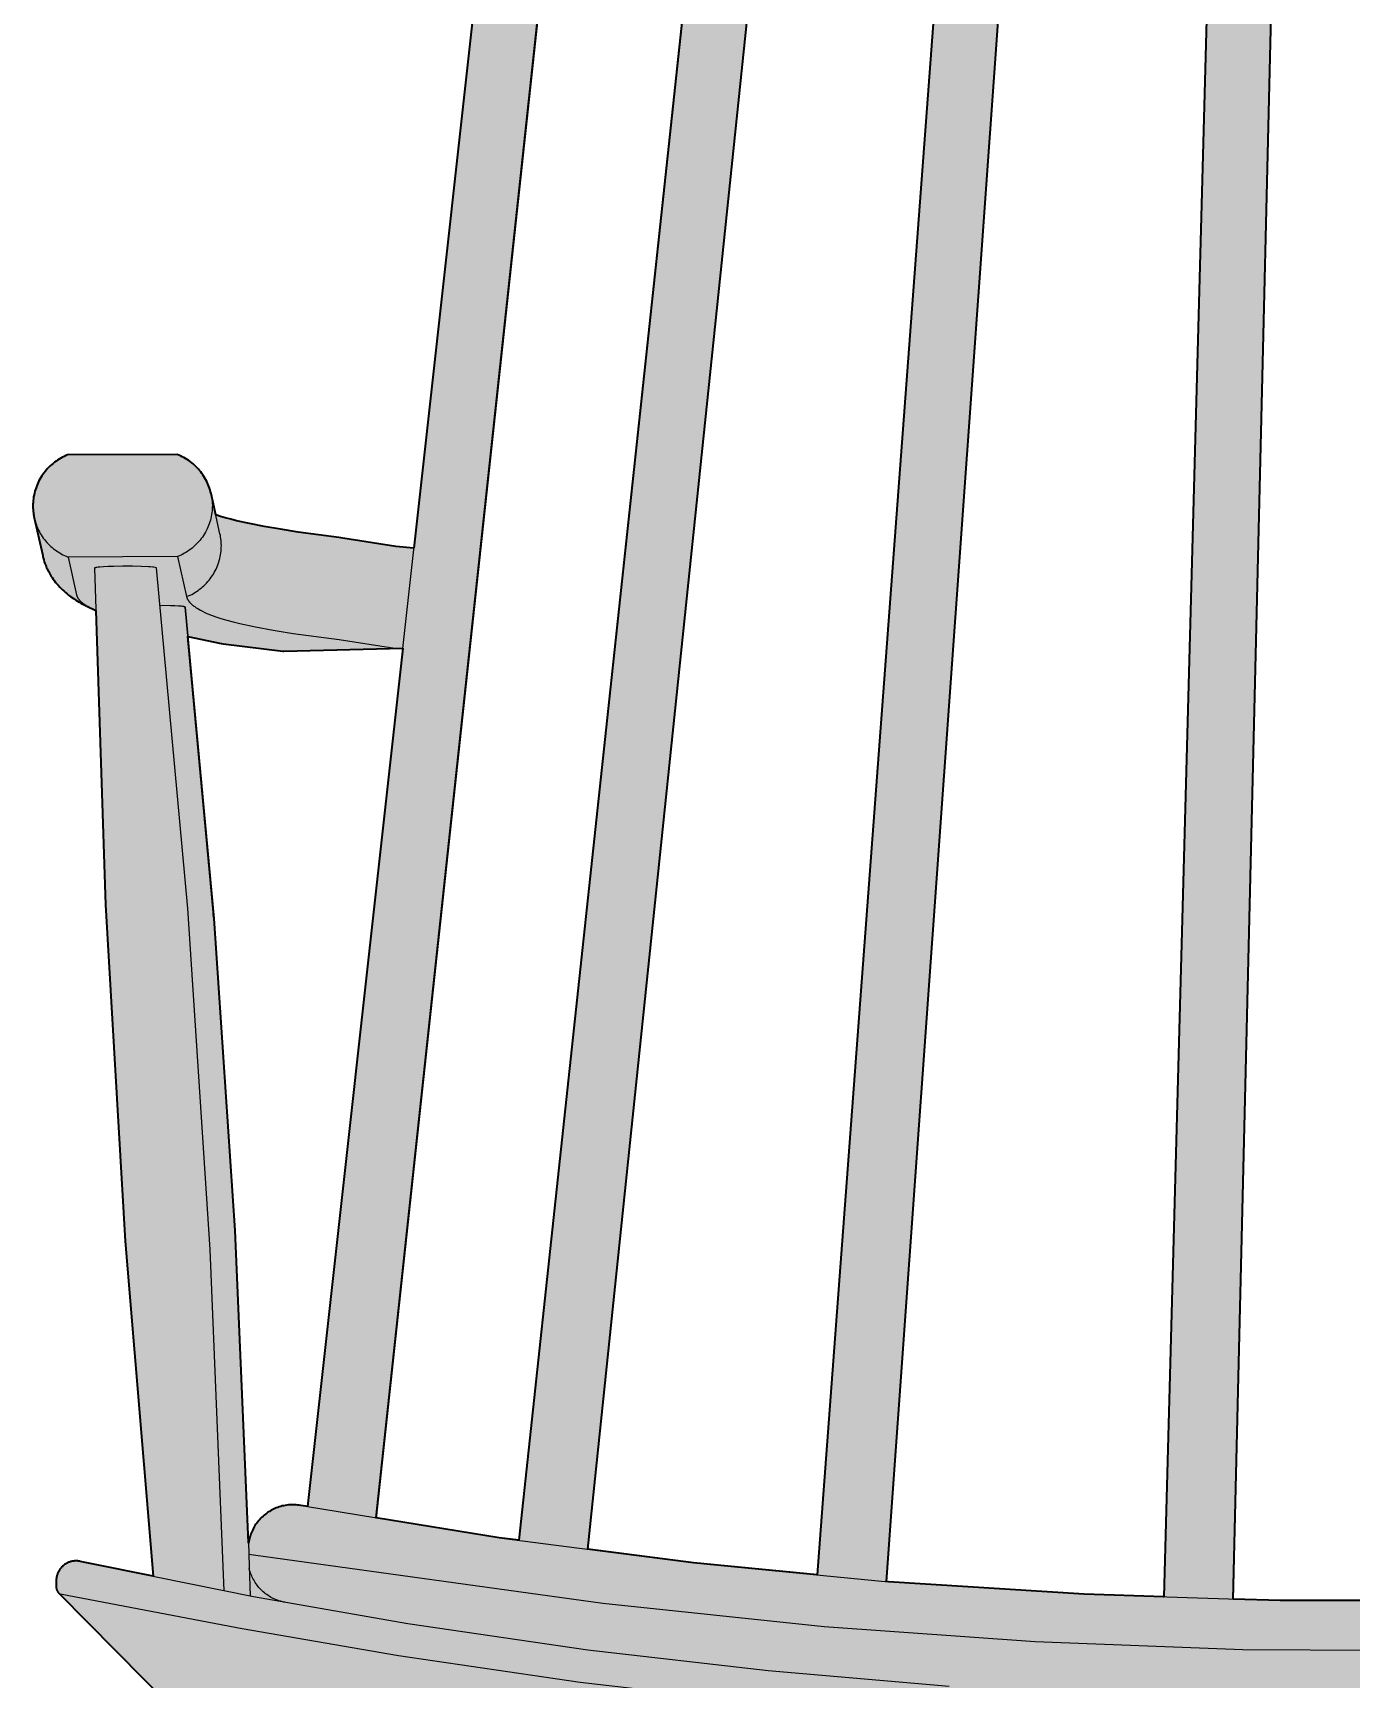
# Model space of a CAD drawing. Header units: millimetres. Extents: x 0 to 1796, y -1004 to 1095.
# Drawn here: x 137.2 to 401.6, y 435.2 to 765.3 of the extents above; entities that cross this region are included whole.
import ezdxf

# ---------------------------------------------------------------- set-up
doc = ezdxf.new("R2010")
doc.units = ezdxf.units.MM
doc.layers.add('Blocks', color=7, linetype='Continuous')
doc.layers.add('Blocks$Fill', color=7, linetype='Continuous', true_color=0xffffff)
doc.layers.add('Blocks$Inner', color=7, linetype='Continuous', lineweight=25, true_color=0x007f00)
doc.layers.add('Blocks$Outline', color=7, linetype='Continuous', lineweight=35, true_color=0xff3f3f)

# ---------------------------------------------------------------- blocks, each defined once
blk = doc.blocks.new('J-Series 110 Dining Chair Front')
at = {"layer": 'Blocks$Fill'}
h = blk.add_hatch(color=256, dxfattribs=at)
h.paths.add_polyline_path([(407.02, 1095.32), (232.73, 1092.5), (232.71, 1092.5), (232.69, 1092.5), (232.67, 1092.5), (232.66, 1092.49), (232.64, 1092.49), (232.62, 1092.48), (232.6, 1092.48), (232.59, 1092.47), (232.57, 1092.47), (232.55, 1092.46), (232.54, 1092.45), (232.52, 1092.44), (232.51, 1092.44), (232.49, 1092.43), (232.47, 1092.42), (232.46, 1092.41), (232.45, 1092.4), (232.43, 1092.39), (232.42, 1092.37), (232.4, 1092.36), (232.39, 1092.35), (232.38, 1092.34), (232.37, 1092.32), (232.36, 1092.31), (232.34, 1092.29), (232.33, 1092.28), (232.32, 1092.26), (232.31, 1092.25), (232.31, 1092.23), (232.3, 1092.22), (232.29, 1092.2), (232.28, 1092.18), (232.27, 1092.17), (232.27, 1092.15), (232.26, 1092.13), (232.26, 1092.12), (232.25, 1092.1), (232.25, 1092.08), (232.25, 1092.06), (232.24, 1092.05), (232.24, 1092.03), (232.24, 1092.01), (232.24, 1091.99), (232.24, 1091.97), (232.18, 1081.24), (232.22, 1070.58), (232.22, 1070.47), (232.22, 1070.44), (232.23, 1070.42), (232.23, 1070.4), (232.23, 1070.39), (232.23, 1070.38), (232.23, 1070.37), (232.24, 1070.36), (232.24, 1070.35), (232.24, 1070.33), (232.25, 1070.32), (232.25, 1070.31), (232.25, 1070.3), (232.26, 1070.29), (232.26, 1070.28), (232.27, 1070.26), (232.28, 1070.25), (232.29, 1070.23), (232.29, 1070.22), (232.3, 1070.2), (232.31, 1070.19), (232.32, 1070.18), (232.33, 1070.17), (232.34, 1070.15), (232.35, 1070.15), (232.35, 1070.14), (232.36, 1070.13), (232.37, 1070.12), (232.38, 1070.11), (232.39, 1070.11), (232.39, 1070.1), (232.4, 1070.09), (232.41, 1070.08), (232.42, 1070.07), (232.43, 1070.07), (232.45, 1070.06), (232.46, 1070.05), (232.47, 1070.05), (232.48, 1070.04), (232.49, 1070.03), (232.5, 1070.03), (232.51, 1070.02), (232.52, 1070.02), (232.53, 1070.01), (232.54, 1070.01), (232.55, 1070), (232.56, 1070), (232.57, 1070), (232.58, 1069.99), (232.6, 1069.99), (232.61, 1069.99), (232.63, 1069.98), (232.64, 1069.98), (232.65, 1069.98), (232.66, 1069.98), (232.67, 1069.98), (232.68, 1069.98), (232.69, 1069.98), (232.7, 1069.97), (232.71, 1069.97), (258.9, 1069.44), (213.63, 661.91), (210.02, 662.31), (199.37, 663.96), (198.54, 664.08), (190.42, 665.16), (186.83, 665.72), (183.57, 666.29), (180.64, 666.86), (178.04, 667.44), (176.87, 667.73), (175.79, 668.03), (174.79, 668.32), (173.88, 668.62), (172.92, 672.88), (172.84, 673.24), (172.74, 673.6), (172.62, 673.96), (172.5, 674.31), (172.36, 674.66), (172.22, 675), (172.06, 675.34), (171.89, 675.67), (171.71, 675.99), (171.51, 676.31), (171.31, 676.62), (171.1, 676.93), (170.87, 677.23), (170.64, 677.52), (170.4, 677.8), (170.14, 678.07), (169.88, 678.34), (169.61, 678.59), (169.33, 678.84), (169.04, 679.08), (168.75, 679.31), (168.44, 679.52), (168.13, 679.73), (167.82, 679.92), (167.49, 680.11), (167.16, 680.28), (166.83, 680.45), (166.49, 680.6), (166.14, 680.74), (144.16, 680.64), (143.81, 680.49), (143.47, 680.34), (143.13, 680.17), (142.8, 679.99), (142.47, 679.8), (142.15, 679.6), (141.84, 679.39), (141.54, 679.17), (141.24, 678.93), (140.96, 678.69), (140.68, 678.44), (140.41, 678.18), (140.14, 677.91), (139.89, 677.63), (139.65, 677.34), (139.42, 677.04), (139.19, 676.74), (138.98, 676.43), (138.78, 676.11), (138.59, 675.78), (138.41, 675.45), (138.25, 675.11), (138.09, 674.77), (137.95, 674.42), (137.82, 674.07), (137.7, 673.71), (137.59, 673.35), (137.5, 672.99), (137.41, 672.62), (137.34, 672.25), (137.29, 671.88), (137.24, 671.5), (137.21, 671.13), (137.2, 670.75), (137.19, 670.37), (137.19, 670.37), (137.2, 670.03), (137.21, 669.7), (137.24, 669.36), (137.28, 669.02), (137.33, 668.69), (137.37, 668.46), (137.38, 668.35), (137.45, 668.02), (139.15, 660.44), (139.2, 660.22), (139.26, 659.99), (139.36, 659.61), (139.48, 659.23), (139.61, 658.86), (139.75, 658.49), (139.85, 658.26), (139.95, 658.02), (140.06, 657.78), (140.18, 657.53), (140.3, 657.3), (140.42, 657.07), (140.57, 656.8), (140.72, 656.54), (140.88, 656.29), (141.04, 656.05), (141.26, 655.72), (141.5, 655.4), (141.75, 655.08), (141.99, 654.79), (142.24, 654.5), (142.56, 654.15), (142.85, 653.85), (143.15, 653.57), (143.44, 653.3), (143.75, 653.03), (144.04, 652.79), (144.33, 652.55), (144.82, 652.19), (145.3, 651.85), (145.77, 651.54), (146.14, 651.31), (146.5, 651.1), (146.9, 650.87), (147.46, 650.57), (148.02, 650.28), (148.66, 649.97), (149.14, 649.76), (149.82, 649.46), (151.78, 590.42), (155.72, 523), (161.34, 455.8), (148.66, 458.36), (147.01, 458.72), (146.7, 458.79), (146.57, 458.81), (146.43, 458.84), (146.3, 458.85), (146.16, 458.87), (146.02, 458.88), (145.89, 458.88), (145.75, 458.88), (145.61, 458.87), (145.47, 458.86), (145.34, 458.85), (145.2, 458.83), (145.07, 458.8), (144.93, 458.77), (144.8, 458.74), (144.67, 458.7), (144.54, 458.66), (144.41, 458.61), (144.28, 458.56), (144.16, 458.5), (144.03, 458.44), (143.91, 458.38), (143.79, 458.31), (143.68, 458.24), (143.56, 458.16), (143.45, 458.08), (143.34, 457.99), (143.24, 457.91), (143.13, 457.81), (143.04, 457.72), (142.94, 457.62), (142.85, 457.52), (142.76, 457.41), (142.67, 457.31), (142.59, 457.2), (142.51, 457.08), (142.44, 456.97), (142.37, 456.85), (142.31, 456.73), (142.24, 456.61), (142.19, 456.48), (142.13, 456.35), (142.09, 456.23), (142.04, 456.1), (142, 455.96), (141.97, 455.83), (141.94, 455.7), (141.91, 455.56), (141.89, 455.43), (141.87, 455.29), (141.86, 455.15), (141.85, 455.02), (141.85, 454.88), (141.85, 453.77), (141.85, 453.71), (141.86, 453.64), (141.86, 453.57), (141.87, 453.5), (141.88, 453.44), (141.89, 453.37), (141.91, 453.3), (141.93, 453.24), (141.94, 453.17), (141.97, 453.11), (141.99, 453.04), (142.02, 452.98), (142.04, 452.92), (142.07, 452.86), (142.11, 452.8), (142.14, 452.74), (142.18, 452.68), (142.21, 452.63), (142.25, 452.57), (142.29, 452.52), (142.34, 452.47), (142.38, 452.42), (142.43, 452.37), (165.12, 429.43), (181.96, 426.39), (152.92, 3.5), (152.92, 3.42), (152.91, 3.34), (152.91, 3.25), (152.91, 3.17), (152.91, 3.09), (152.92, 3), (152.92, 2.92), (152.93, 2.84), (152.94, 2.74), (152.95, 2.65), (152.97, 2.55), (152.99, 2.45), (153.01, 2.36), (153.03, 2.27), (153.05, 2.17), (153.08, 2.08), (153.11, 1.98), (153.14, 1.89), (153.18, 1.79), (153.22, 1.7), (153.26, 1.6), (153.3, 1.51), (153.34, 1.42), (153.39, 1.33), (153.44, 1.24), (153.49, 1.15), (153.55, 1.07), (153.6, 0.98), (153.66, 0.9), (153.72, 0.81), (153.79, 0.73), (153.85, 0.65), (153.94, 0.55), (154.04, 0.45), (154.13, 0.35), (154.24, 0.26), (154.34, 0.17), (154.45, 0.08), (154.55, 0), (154.67, -0.08), (154.78, -0.16), (154.89, -0.23), (155, -0.29), (155.11, -0.35), (155.24, -0.41), (155.37, -0.46), (155.49, -0.51), (155.61, -0.55), (155.73, -0.59), (155.85, -0.63), (155.98, -0.66), (156.1, -0.69), (156.23, -0.71), (156.36, -0.74), (156.56, -0.76), (167.17, -1.7), (169.47, -1.88), (170.28, -1.93), (170.44, -1.94), (170.55, -1.94), (170.63, -1.93), (170.75, -1.93), (170.88, -1.92), (171.01, -1.9), (171.14, -1.88), (171.26, -1.86), (171.39, -1.83), (171.52, -1.8), (171.64, -1.77), (171.77, -1.73), (171.9, -1.68), (172.02, -1.63), (172.15, -1.58), (172.27, -1.52), (172.39, -1.46), (172.51, -1.39), (172.63, -1.32), (172.74, -1.24), (172.86, -1.17), (172.97, -1.08), (173.07, -0.99), (173.15, -0.93), (173.23, -0.86), (173.3, -0.79), (173.37, -0.71), (173.45, -0.64), (173.51, -0.56), (173.58, -0.48), (173.64, -0.4), (173.71, -0.32), (173.77, -0.24), (173.82, -0.16), (173.88, -0.07), (173.93, 0.01), (173.98, 0.1), (174.03, 0.19), (174.08, 0.28), (174.12, 0.37), (174.16, 0.46), (174.2, 0.55), (174.23, 0.64), (174.27, 0.73), (174.3, 0.82), (174.33, 0.91), (174.35, 1), (174.37, 1.08), (174.39, 1.17), (174.41, 1.25), (174.43, 1.33), (174.44, 1.41), (174.45, 1.49), (174.47, 1.57), (174.47, 1.66), (217.45, 420.39), (245.18, 416.3), (248.22, 415.95), (206.02, 6.74), (206.01, 6.66), (206, 6.57), (206, 6.48), (206, 6.39), (206, 6.3), (206, 6.21), (206, 6.12), (206.01, 6.03), (206.01, 5.92), (206.03, 5.82), (206.04, 5.71), (206.05, 5.61), (206.07, 5.52), (206.09, 5.43), (206.12, 5.31), (206.15, 5.19), (206.18, 5.08), (206.21, 4.98), (206.25, 4.87), (206.28, 4.77), (206.33, 4.64), (206.39, 4.52), (206.45, 4.4), (206.51, 4.28), (206.55, 4.19), (206.6, 4.11), (206.66, 4.02), (206.71, 3.94), (206.78, 3.83), (206.85, 3.73), (206.92, 3.63), (207, 3.54), (207.07, 3.45), (207.15, 3.37), (207.22, 3.29), (207.3, 3.21), (207.39, 3.11), (207.49, 3.03), (207.56, 2.96), (207.64, 2.89), (207.71, 2.83), (207.79, 2.77), (207.87, 2.7), (207.96, 2.64), (208.12, 2.52), (208.24, 2.45), (208.34, 2.38), (208.44, 2.32), (208.65, 2.2), (208.87, 2.09), (209.08, 1.98), (209.26, 1.9), (209.44, 1.82), (209.65, 1.73), (209.87, 1.64), (210.22, 1.51), (210.61, 1.38), (210.96, 1.28), (211.31, 1.17), (211.82, 1.04), (212.63, 0.84), (213.27, 0.71), (213.92, 0.58), (214.63, 0.46), (215.36, 0.35), (216.12, 0.25), (216.88, 0.17), (217.65, 0.1), (218.41, 0.04), (219.41, 0), (220.36, -0.01), (220.82, -0.01), (221.26, 0.01), (221.68, 0.03), (222.09, 0.07), (222.49, 0.11), (222.87, 0.16), (223.06, 0.19), (223.25, 0.23), (223.44, 0.27), (223.62, 0.31), (223.82, 0.36), (224.01, 0.41), (224.22, 0.48), (224.43, 0.55), (224.55, 0.59), (224.64, 0.63), (224.74, 0.67), (224.84, 0.72), (224.93, 0.76), (225.01, 0.8), (225.1, 0.85), (225.19, 0.89), (225.31, 0.96), (225.44, 1.04), (225.52, 1.09), (225.61, 1.15), (225.7, 1.21), (225.78, 1.28), (225.91, 1.37), (225.97, 1.43), (226.03, 1.48), (226.1, 1.53), (226.16, 1.59), (226.22, 1.65), (226.27, 1.71), (226.34, 1.77), (226.4, 1.84), (226.46, 1.91), (226.52, 1.98), (226.58, 2.05), (226.64, 2.12), (226.7, 2.2), (226.75, 2.27), (226.8, 2.35), (226.85, 2.42), (226.93, 2.55), (227, 2.68), (227.04, 2.74), (227.07, 2.81), (227.14, 2.94), (227.19, 3.06), (227.23, 3.16), (227.27, 3.25), (227.3, 3.35), (227.34, 3.45), (227.36, 3.54), (227.39, 3.62), (227.41, 3.71), (227.43, 3.8), (227.45, 3.89), (227.47, 3.98), (227.48, 4.07), (227.5, 4.16), (283.76, 411.89), (285.49, 411.69), (325.93, 408.4), (366.45, 406.42), (407.02, 405.76), (447.59, 406.42), (488.11, 408.4), (528.55, 411.69), (530.28, 411.89), (586.55, 4.16), (586.56, 4.07), (586.57, 3.98), (586.59, 3.89), (586.61, 3.8), (586.63, 3.71), (586.65, 3.62), (586.68, 3.54), (586.71, 3.45), (586.74, 3.35), (586.77, 3.25), (586.81, 3.16), (586.85, 3.06), (586.91, 2.94), (586.97, 2.81), (587, 2.74), (587.04, 2.68), (587.11, 2.55), (587.19, 2.42), (587.24, 2.35), (587.29, 2.27), (587.35, 2.2), (587.4, 2.12), (587.46, 2.05), (587.52, 1.98), (587.58, 1.91), (587.64, 1.84), (587.7, 1.77), (587.77, 1.71), (587.83, 1.65), (587.89, 1.59), (587.95, 1.53), (588.01, 1.48), (588.07, 1.43), (588.13, 1.37), (588.26, 1.28), (588.35, 1.21), (588.43, 1.15), (588.52, 1.09), (588.6, 1.04), (588.73, 0.96), (588.85, 0.89), (588.94, 0.85), (589.03, 0.8), (589.11, 0.76), (589.2, 0.72), (589.3, 0.67), (589.4, 0.63), (589.5, 0.59), (589.61, 0.55), (589.82, 0.48), (590.03, 0.41), (590.23, 0.36), (590.42, 0.31), (590.61, 0.27), (590.79, 0.23), (590.98, 0.19), (591.17, 0.16), (591.55, 0.11), (591.95, 0.07), (592.36, 0.03), (592.78, 0.01), (593.22, -0.01), (593.68, -0.01), (594.63, 0), (595.63, 0.04), (596.39, 0.1), (597.17, 0.17), (597.93, 0.25), (598.69, 0.35), (599.41, 0.46), (600.12, 0.58), (600.77, 0.71), (601.41, 0.84), (602.22, 1.04), (602.73, 1.17), (603.08, 1.28), (603.43, 1.38), (603.82, 1.51), (604.17, 1.64), (604.39, 1.73), (604.6, 1.82), (604.78, 1.9), (604.96, 1.98), (605.18, 2.09), (605.39, 2.2), (605.6, 2.32), (605.7, 2.38), (605.81, 2.45), (605.92, 2.52), (606.09, 2.64), (606.17, 2.7), (606.25, 2.77), (606.33, 2.83), (606.41, 2.89), (606.48, 2.96), (606.56, 3.03), (606.65, 3.11), (606.74, 3.21), (606.82, 3.29), (606.9, 3.37), (606.97, 3.45), (607.04, 3.54), (607.12, 3.63), (607.19, 3.73), (607.26, 3.83), (607.33, 3.94), (607.39, 4.02), (607.44, 4.11), (607.49, 4.19), (607.54, 4.28), (607.6, 4.4), (607.65, 4.52), (607.71, 4.64), (607.76, 4.77), (607.8, 4.87), (607.83, 4.98), (607.87, 5.08), (607.9, 5.19), (607.93, 5.31), (607.96, 5.43), (607.97, 5.52), (607.99, 5.61), (608, 5.71), (608.02, 5.82), (608.03, 5.92), (608.04, 6.03), (608.04, 6.12), (608.04, 6.21), (608.05, 6.3), (608.05, 6.39), (608.04, 6.48), (608.04, 6.57), (608.03, 6.66), (608.02, 6.74), (565.82, 415.95), (568.86, 416.3), (596.59, 420.39), (639.57, 1.66), (639.58, 1.57), (639.59, 1.49), (639.6, 1.41), (639.62, 1.33), (639.63, 1.25), (639.65, 1.17), (639.67, 1.08), (639.69, 1), (639.72, 0.91), (639.75, 0.82), (639.78, 0.73), (639.81, 0.64), (639.85, 0.55), (639.88, 0.46), (639.92, 0.37), (639.97, 0.28), (640.01, 0.19), (640.06, 0.1), (640.11, 0.01), (640.17, -0.07), (640.22, -0.16), (640.28, -0.24), (640.34, -0.32), (640.4, -0.4), (640.46, -0.48), (640.53, -0.56), (640.6, -0.64), (640.67, -0.71), (640.74, -0.79), (640.82, -0.86), (640.89, -0.93), (640.97, -0.99), (641.08, -1.08), (641.19, -1.17), (641.3, -1.24), (641.41, -1.32), (641.53, -1.39), (641.65, -1.46), (641.77, -1.52), (641.9, -1.58), (642.02, -1.63), (642.15, -1.68), (642.27, -1.73), (642.4, -1.77), (642.52, -1.8), (642.65, -1.83), (642.78, -1.86), (642.91, -1.88), (643.03, -1.9), (643.16, -1.92), (643.29, -1.93), (643.41, -1.93), (643.49, -1.94), (643.6, -1.94), (643.76, -1.93), (644.57, -1.88), (646.87, -1.7), (657.48, -0.76), (657.68, -0.74), (657.81, -0.71), (657.94, -0.69), (658.06, -0.66), (658.19, -0.63), (658.31, -0.59), (658.43, -0.55), (658.55, -0.51), (658.68, -0.46), (658.8, -0.41), (658.93, -0.35), (659.04, -0.29), (659.15, -0.23), (659.26, -0.16), (659.38, -0.08), (659.49, 0), (659.6, 0.08), (659.7, 0.17), (659.81, 0.26), (659.91, 0.35), (660.01, 0.45), (660.1, 0.55), (660.19, 0.65), (660.26, 0.73), (660.32, 0.81), (660.38, 0.9), (660.44, 0.98), (660.5, 1.07), (660.55, 1.15), (660.6, 1.24), (660.65, 1.33), (660.7, 1.42), (660.74, 1.51), (660.79, 1.6), (660.83, 1.7), (660.86, 1.79), (660.9, 1.89), (660.93, 1.98), (660.96, 2.08), (660.99, 2.17), (661.01, 2.27), (661.04, 2.36), (661.06, 2.45), (661.07, 2.55), (661.09, 2.65), (661.1, 2.74), (661.11, 2.84), (661.12, 2.92), (661.12, 3), (661.13, 3.09), (661.13, 3.17), (661.13, 3.25), (661.13, 3.34), (661.13, 3.42), (661.12, 3.5), (632.08, 426.39), (648.93, 429.43), (671.61, 452.37), (671.66, 452.42), (671.7, 452.47), (671.75, 452.52), (671.79, 452.57), (671.83, 452.63), (671.87, 452.68), (671.9, 452.74), (671.94, 452.8), (671.97, 452.86), (672, 452.92), (672.03, 452.98), (672.05, 453.04), (672.08, 453.11), (672.1, 453.17), (672.12, 453.24), (672.13, 453.3), (672.15, 453.37), (672.16, 453.44), (672.17, 453.5), (672.18, 453.57), (672.19, 453.64), (672.19, 453.71), (672.19, 453.77), (672.19, 454.88), (672.19, 455.02), (672.18, 455.15), (672.17, 455.29), (672.15, 455.43), (672.13, 455.56), (672.11, 455.7), (672.08, 455.83), (672.04, 455.96), (672, 456.1), (671.96, 456.23), (671.91, 456.35), (671.86, 456.48), (671.8, 456.61), (671.74, 456.73), (671.67, 456.85), (671.6, 456.97), (671.53, 457.08), (671.45, 457.2), (671.37, 457.31), (671.28, 457.41), (671.2, 457.52), (671.1, 457.62), (671.01, 457.72), (670.91, 457.81), (670.81, 457.91), (670.7, 457.99), (670.59, 458.08), (670.48, 458.16), (670.37, 458.24), (670.25, 458.31), (670.13, 458.38), (670.01, 458.44), (669.89, 458.5), (669.76, 458.56), (669.63, 458.61), (669.5, 458.66), (669.37, 458.7), (669.24, 458.74), (669.11, 458.77), (668.98, 458.8), (668.84, 458.83), (668.7, 458.85), (668.57, 458.86), (668.43, 458.87), (668.29, 458.88), (668.16, 458.88), (668.02, 458.88), (667.88, 458.87), (667.75, 458.85), (667.61, 458.84), (667.47, 458.81), (667.34, 458.79), (667.03, 458.72), (665.38, 458.36), (652.7, 455.8), (658.33, 523), (662.27, 590.42), (664.22, 649.46), (664.9, 649.76), (665.38, 649.97), (666.02, 650.28), (666.58, 650.57), (667.14, 650.87), (667.55, 651.1), (667.91, 651.31), (668.27, 651.54), (668.74, 651.85), (669.22, 652.19), (669.71, 652.55), (670, 652.79), (670.3, 653.03), (670.6, 653.3), (670.89, 653.57), (671.19, 653.85), (671.48, 654.15), (671.8, 654.5), (672.05, 654.79), (672.3, 655.08), (672.54, 655.4), (672.78, 655.72), (673, 656.05), (673.16, 656.29), (673.32, 656.54), (673.47, 656.8), (673.62, 657.07), (673.74, 657.3), (673.86, 657.53), (673.98, 657.78), (674.09, 658.02), (674.2, 658.26), (674.29, 658.49), (674.43, 658.86), (674.56, 659.23), (674.68, 659.61), (674.79, 659.99), (674.84, 660.22), (674.9, 660.44), (676.59, 668.02), (676.66, 668.35), (676.68, 668.46), (676.72, 668.69), (676.76, 669.02), (676.8, 669.36), (676.83, 669.7), (676.85, 670.03), (676.85, 670.37), (676.85, 670.37), (676.85, 670.75), (676.83, 671.13), (676.8, 671.5), (676.75, 671.88), (676.7, 672.25), (676.63, 672.62), (676.55, 672.99), (676.45, 673.35), (676.34, 673.71), (676.23, 674.07), (676.09, 674.42), (675.95, 674.77), (675.8, 675.11), (675.63, 675.45), (675.45, 675.78), (675.26, 676.11), (675.06, 676.43), (674.85, 676.74), (674.63, 677.04), (674.39, 677.34), (674.15, 677.63), (673.9, 677.91), (673.64, 678.18), (673.37, 678.44), (673.09, 678.69), (672.8, 678.93), (672.5, 679.17), (672.2, 679.39), (671.89, 679.6), (671.57, 679.8), (671.24, 679.99), (670.91, 680.17), (670.58, 680.34), (670.23, 680.49), (669.88, 680.64), (647.9, 680.74), (647.56, 680.6), (647.22, 680.45), (646.88, 680.28), (646.55, 680.11), (646.23, 679.92), (645.91, 679.73), (645.6, 679.52), (645.3, 679.31), (645, 679.08), (644.71, 678.84), (644.43, 678.59), (644.16, 678.34), (643.9, 678.07), (643.65, 677.8), (643.4, 677.52), (643.17, 677.23), (642.95, 676.93), (642.73, 676.62), (642.53, 676.31), (642.34, 675.99), (642.16, 675.67), (641.98, 675.34), (641.83, 675), (641.68, 674.66), (641.54, 674.31), (641.42, 673.96), (641.31, 673.6), (641.21, 673.24), (641.12, 672.88), (640.17, 668.62), (639.25, 668.32), (638.25, 668.03), (637.17, 667.73), (636, 667.44), (633.4, 666.86), (630.47, 666.29), (627.21, 665.72), (623.62, 665.16), (615.5, 664.08), (614.68, 663.96), (604.02, 662.31), (600.42, 661.91), (555.15, 1069.44), (581.33, 1069.97), (581.34, 1069.97), (581.35, 1069.98), (581.36, 1069.98), (581.37, 1069.98), (581.38, 1069.98), (581.4, 1069.98), (581.41, 1069.98), (581.42, 1069.98), (581.43, 1069.99), (581.45, 1069.99), (581.46, 1069.99), (581.47, 1070), (581.48, 1070), (581.49, 1070), (581.5, 1070.01), (581.51, 1070.01), (581.52, 1070.02), (581.53, 1070.02), (581.54, 1070.03), (581.55, 1070.03), (581.57, 1070.04), (581.58, 1070.05), (581.59, 1070.05), (581.6, 1070.06), (581.61, 1070.07), (581.62, 1070.07), (581.63, 1070.08), (581.64, 1070.09), (581.65, 1070.1), (581.66, 1070.11), (581.67, 1070.11), (581.68, 1070.12), (581.68, 1070.13), (581.69, 1070.14), (581.7, 1070.15), (581.7, 1070.15), (581.71, 1070.17), (581.72, 1070.18), (581.73, 1070.19), (581.74, 1070.2), (581.75, 1070.22), (581.76, 1070.23), (581.76, 1070.25), (581.77, 1070.26), (581.78, 1070.28), (581.79, 1070.29), (581.79, 1070.3), (581.79, 1070.31), (581.8, 1070.32), (581.8, 1070.33), (581.8, 1070.35), (581.81, 1070.36), (581.81, 1070.37), (581.81, 1070.38), (581.81, 1070.39), (581.81, 1070.4), (581.82, 1070.42), (581.82, 1070.44), (581.82, 1070.47), (581.83, 1070.58), (581.86, 1081.24), (581.8, 1091.97), (581.8, 1091.99), (581.8, 1092.01), (581.8, 1092.03), (581.8, 1092.05), (581.8, 1092.06), (581.79, 1092.08), (581.79, 1092.1), (581.78, 1092.12), (581.78, 1092.13), (581.77, 1092.15), (581.77, 1092.17), (581.76, 1092.18), (581.75, 1092.2), (581.75, 1092.22), (581.74, 1092.23), (581.73, 1092.25), (581.72, 1092.26), (581.71, 1092.28), (581.7, 1092.29), (581.69, 1092.31), (581.68, 1092.32), (581.66, 1092.34), (581.65, 1092.35), (581.64, 1092.36), (581.63, 1092.37), (581.61, 1092.39), (581.6, 1092.4), (581.58, 1092.41), (581.57, 1092.42), (581.55, 1092.43), (581.54, 1092.44), (581.52, 1092.44), (581.5, 1092.45), (581.49, 1092.46), (581.47, 1092.47), (581.45, 1092.47), (581.44, 1092.48), (581.42, 1092.48), (581.4, 1092.49), (581.39, 1092.49), (581.37, 1092.5), (581.35, 1092.5), (581.33, 1092.5), (581.31, 1092.5)], flags=0)
h.paths.add_polyline_path([(187.53, 641.26), (211.4, 641.9), (192.28, 469.77), (191.88, 469.83), (190.94, 470), (190.63, 470.05), (190.32, 470.09), (190.01, 470.12), (189.69, 470.14), (189.38, 470.14), (189.07, 470.14), (188.75, 470.12), (188.44, 470.1), (188.13, 470.06), (187.82, 470.01), (187.51, 469.95), (187.21, 469.89), (186.9, 469.81), (186.6, 469.71), (186.31, 469.61), (186.01, 469.5), (185.73, 469.38), (185.44, 469.25), (185.16, 469.11), (184.89, 468.96), (184.62, 468.8), (184.35, 468.63), (184.1, 468.45), (183.84, 468.26), (183.6, 468.07), (183.36, 467.86), (183.13, 467.65), (182.91, 467.43), (182.69, 467.2), (182.49, 466.97), (182.29, 466.72), (182.1, 466.48), (181.92, 466.22), (181.74, 465.96), (181.58, 465.69), (181.43, 465.42), (181.28, 465.14), (181.15, 464.86), (181.03, 464.57), (180.91, 464.28), (180.81, 463.98), (180.71, 463.68), (180.63, 463.38), (180.56, 463.07), (180.5, 462.77), (180.45, 462.46), (180.44, 462.54), (177.75, 525.16), (173.52, 587.7), (173.45, 588.41), (173.41, 588.99), (168.3, 644.23), (174.94, 642.85), (175.36, 642.77), (187.35, 641.27), (187.48, 641.26)], flags=0)
h.paths.add_polyline_path([(270.93, 1069.17), (299.7, 1068.49), (234.7, 463.02), (230.7, 463.54), (206.06, 467.53)], flags=0)
h.paths.add_polyline_path([(311.74, 1068.21), (340.27, 1067.59), (294.54, 456.09), (269.69, 458.5), (248.53, 461.23)], flags=0)
h.paths.add_polyline_path([(352.3, 1067.37), (380.7, 1066.97), (364.07, 451.67), (348.07, 452.18), (308.83, 454.71), (308.42, 454.75)], flags=0)
h.paths.add_polyline_path([(407.02, 450.92), (387.37, 450.92), (378, 451.22), (392.73, 1066.87), (407.02, 1066.86), (421.31, 1066.87), (436.04, 451.22), (426.67, 450.92)], flags=0)
h.paths.add_polyline_path([(465.97, 452.18), (449.98, 451.67), (433.34, 1066.97), (461.74, 1067.37), (505.62, 454.75), (505.21, 454.71)], flags=0)
h.paths.add_polyline_path([(565.52, 461.23), (544.35, 458.5), (519.5, 456.09), (473.77, 1067.59), (502.3, 1068.21)], flags=0)
h.paths.add_polyline_path([(607.98, 467.53), (583.35, 463.54), (579.34, 463.02), (514.34, 1068.49), (543.11, 1069.17)], flags=0)
h.paths.add_polyline_path([(626.52, 641.26), (626.56, 641.26), (626.69, 641.27), (638.68, 642.77), (639.11, 642.85), (645.74, 644.23), (640.63, 588.99), (640.59, 588.41), (640.53, 587.7), (636.3, 525.16), (633.6, 462.54), (633.6, 462.46), (633.55, 462.77), (633.48, 463.07), (633.41, 463.38), (633.33, 463.68), (633.24, 463.98), (633.13, 464.28), (633.02, 464.57), (632.89, 464.86), (632.76, 465.14), (632.61, 465.42), (632.46, 465.69), (632.3, 465.96), (632.13, 466.22), (631.94, 466.48), (631.75, 466.72), (631.56, 466.97), (631.35, 467.2), (631.13, 467.43), (630.91, 467.65), (630.68, 467.86), (630.44, 468.07), (630.2, 468.26), (629.95, 468.45), (629.69, 468.63), (629.43, 468.8), (629.16, 468.96), (628.88, 469.11), (628.6, 469.25), (628.32, 469.38), (628.03, 469.5), (627.74, 469.61), (627.44, 469.71), (627.14, 469.81), (626.84, 469.89), (626.53, 469.95), (626.22, 470.01), (625.91, 470.06), (625.6, 470.1), (625.29, 470.12), (624.98, 470.14), (624.66, 470.14), (624.35, 470.14), (624.04, 470.12), (623.72, 470.09), (623.41, 470.05), (623.1, 470), (622.16, 469.83), (621.76, 469.77), (602.64, 641.9)], flags=0)
at = {"layer": 'Blocks$Inner'}
for p, q in [((192.28, 469.76), (259.02, 1070.59)), ((271.02, 1069.99), (206.04, 467.39)), ((234.7, 462.96), (299.76, 1069.04)), ((248.51, 461.08), (311.77, 1068.48)), ((352.32, 1067.66), (308.42, 454.74)), ((364.06, 451.52), (380.71, 1067.27)), ((392.74, 1067.17), (378, 451.11)), ((166.22, 660.27), (144.24, 660.17))]:
    blk.add_line(p, q, dxfattribs=at)
for points in [[(340.27, 1067.67), (340.2, 1067.8), (340.22, 1067.88), (340.23, 1067.89), (340.23, 1067.9), (340.23, 1067.91), (340.24, 1067.91), (340.24, 1067.92), (340.25, 1067.93), (340.26, 1067.94), (340.27, 1067.96), (340.28, 1067.97), (340.29, 1067.99), (340.3, 1068.01), (294.53, 455.95)], [(137.24, 669.36), (137.21, 669.7), (137.2, 670.03), (137.19, 670.37), (137.2, 670.75), (137.21, 671.13), (137.24, 671.5), (137.29, 671.87), (137.35, 672.25), (137.41, 672.62), (137.5, 672.98), (137.59, 673.35), (137.7, 673.71), (137.82, 674.07), (137.95, 674.42), (138.09, 674.77), (138.25, 675.11), (138.41, 675.45), (138.59, 675.78), (138.78, 676.11), (138.98, 676.43), (139.19, 676.74), (139.42, 677.04), (139.65, 677.34), (139.89, 677.63), (140.14, 677.91), (140.41, 678.18), (140.68, 678.44), (140.96, 678.69), (141.24, 678.93), (141.54, 679.17), (141.84, 679.39), (142.15, 679.6), (142.47, 679.8), (142.8, 679.99), (143.13, 680.17), (143.47, 680.34), (143.81, 680.49), (144.16, 680.64), (144.16, 680.64), (143.81, 680.49), (143.47, 680.34), (143.13, 680.17), (142.8, 679.99), (142.47, 679.8), (142.16, 679.6), (141.84, 679.39), (141.54, 679.17), (141.24, 678.93), (140.96, 678.69), (140.68, 678.44), (140.41, 678.18), (140.14, 677.9), (139.89, 677.63), (139.65, 677.34), (139.42, 677.04), (139.2, 676.74), (138.98, 676.42), (138.78, 676.11), (138.59, 675.78), (138.41, 675.45), (138.25, 675.11), (138.09, 674.77), (137.95, 674.42), (137.82, 674.07), (137.7, 673.71), (137.59, 673.35), (137.5, 672.99), (137.41, 672.62), (137.34, 672.25), (137.29, 671.88), (137.24, 671.5), (137.21, 671.13), (137.2, 670.75), (137.19, 670.37), (137.2, 670.03), (137.21, 669.7), (137.24, 669.36), (137.28, 669.02), (137.33, 668.69), (137.37, 668.46), (137.38, 668.35), (137.45, 668.02)], [(172.92, 672.88), (172.84, 673.24), (172.74, 673.6), (172.62, 673.96), (172.5, 674.31), (172.36, 674.66), (172.22, 675), (172.06, 675.34), (171.89, 675.67), (171.71, 675.99), (171.51, 676.31), (171.31, 676.62), (171.1, 676.93), (170.87, 677.23), (170.64, 677.52), (170.4, 677.8), (170.14, 678.07), (169.88, 678.34), (169.61, 678.59), (169.33, 678.84), (169.04, 679.08), (168.75, 679.31), (168.44, 679.52), (168.13, 679.73), (167.82, 679.92), (167.49, 680.11), (167.16, 680.28), (166.83, 680.45), (166.49, 680.6), (166.14, 680.74), (144.16, 680.64)], [(168.02, 652.22), (168.36, 652.36), (168.71, 652.52), (169.04, 652.68), (169.38, 652.86), (169.7, 653.05), (170.02, 653.25), (170.33, 653.46), (170.63, 653.69), (170.93, 653.92), (171.22, 654.16), (171.5, 654.41), (171.77, 654.68), (172.03, 654.95), (172.28, 655.23), (172.53, 655.52), (172.76, 655.81), (172.98, 656.12), (173.19, 656.43), (173.39, 656.75), (173.58, 657.07), (173.76, 657.4), (173.93, 657.74), (174.08, 658.08), (174.23, 658.43), (174.36, 658.79), (174.48, 659.14), (174.58, 659.5), (174.68, 659.87), (174.76, 660.24), (174.83, 660.61), (174.89, 660.98), (174.93, 661.35), (174.96, 661.73), (174.98, 662.1), (174.99, 662.48), (174.98, 662.82), (174.96, 663.16), (174.93, 663.49), (174.9, 663.83), (174.85, 664.16), (174.79, 664.5), (174.72, 664.83), (172.92, 672.88), (172.99, 672.55), (173.05, 672.22), (173.1, 671.88), (173.14, 671.55), (173.16, 671.21), (173.18, 670.87), (173.19, 670.53), (173.18, 670.16), (173.16, 669.78), (173.13, 669.4), (173.09, 669.03), (173.03, 668.66), (172.96, 668.29), (172.88, 667.92), (172.79, 667.55), (172.68, 667.19), (172.56, 666.84), (172.43, 666.48), (172.28, 666.14), (172.13, 665.79), (171.96, 665.45), (171.78, 665.12), (171.59, 664.8), (171.39, 664.48), (171.18, 664.17), (170.96, 663.86), (170.73, 663.57), (170.48, 663.28), (170.23, 663), (169.97, 662.73), (169.7, 662.47), (169.42, 662.21), (169.13, 661.97), (168.84, 661.74), (168.53, 661.52), (168.22, 661.3), (167.9, 661.1), (167.58, 660.91), (167.25, 660.73), (166.91, 660.57), (166.57, 660.41), (166.22, 660.27), (168.02, 652.22), (168.03, 652.16), (168.04, 652.11), (168.06, 652.06), (168.08, 652.01), (168.1, 651.95), (168.12, 651.9), (168.14, 651.85), (168.16, 651.79), (168.19, 651.74), (168.22, 651.69), (168.24, 651.64), (168.27, 651.58), (168.31, 651.53), (168.34, 651.48), (168.38, 651.43), (168.41, 651.37), (168.45, 651.32), (168.49, 651.27), (168.53, 651.22), (168.58, 651.16), (168.62, 651.11), (168.67, 651.06), (168.77, 650.95), (168.87, 650.85), (168.99, 650.74), (169.1, 650.64), (169.23, 650.53), (169.36, 650.43), (169.5, 650.32), (169.64, 650.22), (169.79, 650.11), (169.95, 650.01), (170.11, 649.9), (170.46, 649.7), (170.83, 649.49), (171.23, 649.28), (171.66, 649.07), (172.11, 648.86), (172.5, 648.69), (172.93, 648.52), (173.38, 648.35), (173.86, 648.18), (174.91, 647.84), (176.07, 647.5), (177.35, 647.17), (178.73, 646.83), (181.85, 646.17), (185.4, 645.51), (189.39, 644.86), (198.62, 643.61), (209.8, 641.86)], [(149.82, 649.46), (149.14, 649.76), (148.66, 649.97), (148.02, 650.28), (147.46, 650.57), (146.9, 650.87), (146.5, 651.1), (146.14, 651.31), (145.77, 651.54), (145.3, 651.85), (144.82, 652.19), (144.33, 652.55), (144.04, 652.79), (143.75, 653.03), (143.44, 653.3), (143.15, 653.57), (142.85, 653.85), (142.56, 654.15), (142.24, 654.5), (141.99, 654.79), (141.75, 655.08), (141.5, 655.4), (141.26, 655.72), (141.04, 656.05), (140.88, 656.29), (140.72, 656.54), (140.57, 656.8), (140.42, 657.07), (140.3, 657.3), (140.18, 657.53), (140.06, 657.78), (139.95, 658.02), (139.85, 658.26), (139.75, 658.49), (139.61, 658.86), (139.48, 659.23), (139.36, 659.61), (139.26, 659.99), (139.2, 660.22), (139.15, 660.44), (137.45, 668.02), (137.39, 668.35), (137.33, 668.69), (137.38, 668.35), (137.45, 668.02), (137.54, 667.66), (137.64, 667.3), (137.75, 666.95), (137.88, 666.59), (138.01, 666.25), (138.16, 665.91), (138.32, 665.57), (138.49, 665.24), (138.67, 664.91), (138.86, 664.59), (139.07, 664.28), (139.28, 663.97), (139.5, 663.68), (139.74, 663.39), (139.98, 663.1), (140.23, 662.83), (140.5, 662.57), (140.77, 662.31), (141.05, 662.06), (141.33, 661.83), (141.63, 661.6), (141.93, 661.38), (142.24, 661.18), (142.56, 660.98), (142.88, 660.8), (143.21, 660.62), (143.55, 660.46), (143.89, 660.31), (144.24, 660.17), (145.93, 652.59), (145.94, 652.54), (145.95, 652.49), (145.97, 652.44), (145.98, 652.4), (146, 652.35), (146.02, 652.3), (146.04, 652.25), (146.06, 652.2), (146.09, 652.15), (146.11, 652.11), (146.14, 652.06), (146.17, 652.01), (146.2, 651.96), (146.23, 651.91), (146.26, 651.87), (146.29, 651.82), (146.33, 651.77), (146.37, 651.72), (146.41, 651.67), (146.45, 651.62), (146.49, 651.58), (146.53, 651.53), (146.62, 651.43), (146.72, 651.34), (146.82, 651.24), (146.93, 651.14), (147.05, 651.05), (147.17, 650.95), (147.3, 650.86), (147.43, 650.76), (147.57, 650.66), (147.72, 650.57), (147.87, 650.47), (148.19, 650.28), (148.54, 650.09), (148.91, 649.9), (149.3, 649.71), (149.72, 649.52)], [(213.63, 661.91), (210.02, 662.31), (199.37, 663.96), (198.54, 664.08), (190.42, 665.16), (186.83, 665.72), (183.57, 666.29), (180.64, 666.86), (178.04, 667.44), (176.87, 667.73), (175.79, 668.03), (174.79, 668.32), (173.88, 668.62)], [(175.56, 452.86), (172.78, 521.34), (168.25, 589.72), (161.97, 657.97), (161.46, 658.11), (161.24, 658.14), (160.7, 658.18), (160.39, 658.21), (158.94, 658.27), (157.18, 658.31), (155.25, 658.32), (153.37, 658.28), (152.29, 658.25), (151.35, 658.2), (150.59, 658.14), (150.28, 658.11), (150.02, 658.08), (149.86, 658.05), (149.79, 658.04), (149.73, 658.02), (149.7, 658.02), (149.67, 658.01), (149.65, 658), (149.63, 658), (149.61, 657.99), (149.6, 657.99), (149.59, 657.98), (149.58, 657.98), (149.58, 657.98), (149.57, 657.97), (149.57, 657.97), (149.56, 657.97), (149.56, 657.97), (149.55, 657.96), (149.55, 657.96), (149.55, 657.96), (149.55, 657.96), (149.55, 657.96), (149.55, 657.96), (149.54, 657.96), (149.54, 657.95), (149.54, 657.95), (151.78, 590.42), (155.72, 523), (161.35, 455.69)], [(167.75, 650.12), (167.75, 650.12), (167.75, 650.12), (167.75, 650.12), (167.75, 650.12), (167.74, 650.14), (167.73, 650.14), (167.73, 650.15), (167.73, 650.15), (167.73, 650.15), (167.72, 650.15), (167.72, 650.15), (167.72, 650.16), (167.71, 650.16), (167.7, 650.16), (167.69, 650.17), (167.69, 650.17), (167.68, 650.17), (167.66, 650.18), (167.64, 650.18), (167.61, 650.19), (167.59, 650.2), (167.55, 650.2), (167.48, 650.22), (167.4, 650.23), (167.21, 650.26), (166.97, 650.29), (166.39, 650.33), (165.66, 650.37), (164.82, 650.41), (162.75, 650.45)], [(167.76, 650.12), (173.52, 587.7), (177.75, 525.16), (180.44, 462.54), (180.58, 457.81), (180.75, 451.88)], [(177.6, 527.75), (173.41, 588.99), (167.76, 650.12)], [(168.3, 644.23), (174.94, 642.85), (175.36, 642.77), (187.35, 641.27), (187.48, 641.26), (187.53, 641.26), (211.4, 641.9)], [(180.45, 462.46), (180.5, 462.77), (180.56, 463.07), (180.63, 463.38), (180.71, 463.68), (180.81, 463.98), (180.91, 464.28), (181.03, 464.57), (181.15, 464.86), (181.28, 465.14), (181.43, 465.42), (181.58, 465.69), (181.74, 465.96), (181.92, 466.22), (182.1, 466.48), (182.29, 466.72), (182.49, 466.97), (182.69, 467.2), (182.91, 467.43), (183.13, 467.65), (183.36, 467.86), (183.6, 468.07), (183.84, 468.26), (184.1, 468.45), (184.35, 468.63), (184.62, 468.8), (184.89, 468.96), (185.16, 469.11), (185.44, 469.25), (185.73, 469.38), (186.01, 469.5), (186.31, 469.61), (186.6, 469.71), (186.9, 469.81), (187.21, 469.89), (187.51, 469.95), (187.82, 470.01), (188.13, 470.06), (188.44, 470.1), (188.75, 470.12), (189.07, 470.14), (189.38, 470.14), (189.69, 470.14), (190.01, 470.12), (190.32, 470.09), (190.63, 470.05), (190.94, 470), (191.88, 469.83), (230.7, 463.54), (269.69, 458.5), (308.83, 454.71), (348.07, 452.18), (387.37, 450.92), (407.02, 450.92)], [(165.12, 429.43), (142.43, 452.37), (142.38, 452.42), (142.34, 452.47), (142.29, 452.52), (142.25, 452.57), (142.21, 452.63), (142.18, 452.68), (142.14, 452.74), (142.11, 452.8), (142.07, 452.86), (142.04, 452.92), (142.02, 452.98), (141.99, 453.04), (141.97, 453.11), (141.94, 453.17), (141.93, 453.24), (141.91, 453.3), (141.89, 453.37), (141.88, 453.44), (141.87, 453.5), (141.86, 453.57), (141.86, 453.64), (141.85, 453.71), (141.85, 453.77), (141.85, 454.88), (141.85, 455.02), (141.86, 455.15), (141.87, 455.29), (141.89, 455.43), (141.91, 455.56), (141.94, 455.7), (141.97, 455.83), (142, 455.96), (142.04, 456.1), (142.09, 456.23), (142.13, 456.35), (142.19, 456.48), (142.24, 456.61), (142.31, 456.73), (142.37, 456.85), (142.44, 456.97), (142.51, 457.08), (142.59, 457.2), (142.67, 457.31), (142.76, 457.41), (142.85, 457.52), (142.94, 457.62), (143.04, 457.72), (143.13, 457.81), (143.24, 457.91), (143.34, 457.99), (143.45, 458.08), (143.56, 458.16), (143.68, 458.24), (143.79, 458.31), (143.91, 458.38), (144.03, 458.44), (144.16, 458.5), (144.28, 458.56), (144.41, 458.61), (144.54, 458.66), (144.67, 458.7), (144.8, 458.74), (144.93, 458.77), (145.07, 458.8), (145.2, 458.83), (145.34, 458.85), (145.47, 458.86), (145.61, 458.87), (145.75, 458.88), (145.89, 458.88), (146.02, 458.88), (146.16, 458.87), (146.3, 458.85), (146.43, 458.84), (146.57, 458.81), (146.7, 458.79), (147.01, 458.72), (148.66, 458.36), (181.47, 451.74), (212.42, 446.34), (248.48, 441.08), (284.67, 436.9), (320.98, 433.79)], [(633.56, 460.15), (632.6, 460), (562.55, 450.36), (518.12, 445.68), (475.81, 442.66), (434.15, 441.08), (407.02, 440.94), (379.89, 441.08), (338.24, 442.66), (295.92, 445.68), (251.5, 450.36), (181.44, 460), (180.49, 460.15)], [(187.74, 450.58), (187.44, 450.64), (187.14, 450.71), (186.84, 450.79), (186.55, 450.88), (186.26, 450.98), (185.98, 451.09), (185.7, 451.21), (185.42, 451.34), (185.15, 451.48), (184.88, 451.62), (184.61, 451.78), (184.36, 451.95), (184.11, 452.12), (183.86, 452.3), (183.62, 452.49), (183.39, 452.69), (183.16, 452.9), (182.95, 453.11), (182.73, 453.33), (182.53, 453.56), (182.34, 453.8), (182.15, 454.04), (181.97, 454.28), (181.8, 454.54), (181.64, 454.8), (181.48, 455.06), (181.34, 455.33), (181.2, 455.61), (181.08, 455.88), (180.96, 456.17), (180.86, 456.45), (180.76, 456.74), (180.67, 457.04), (180.6, 457.33)], [(142.43, 452.37), (142.74, 452.3), (144.41, 451.94), (179.18, 445.34), (210.51, 439.89), (246.94, 434.57), (283.52, 430.35), (320.2, 427.22), (349.11, 425.52), (378.06, 424.5), (407.02, 424.16), (435.98, 424.5), (464.93, 425.52), (493.84, 427.22), (530.53, 430.35), (567.1, 434.57), (603.53, 439.89), (634.87, 445.34), (669.63, 451.94), (671.31, 452.3), (671.61, 452.37)]]:
    blk.add_lwpolyline(points, dxfattribs=at)
at = {"layer": 'Blocks$Outline'}
for points in [[(258.9, 1069.44), (213.63, 661.91)], [(206.06, 467.53), (270.93, 1069.17)], [(299.7, 1068.49), (234.7, 463.02)], [(248.53, 461.23), (311.74, 1068.21)], [(340.27, 1067.59), (294.54, 456.09)], [(308.42, 454.75), (352.3, 1067.37)], [(380.7, 1066.97), (364.07, 451.67)], [(378, 451.22), (392.73, 1066.87)], [(142.8, 679.99), (142.47, 679.8)], [(143.13, 680.17), (142.8, 679.99)], [(143.47, 680.34), (143.13, 680.17)], [(143.81, 680.49), (143.47, 680.34)], [(144.16, 680.64), (143.81, 680.49)], [(166.14, 680.74), (144.16, 680.64)], [(166.49, 680.6), (166.14, 680.74)], [(166.83, 680.45), (166.49, 680.6)], [(167.16, 680.28), (166.83, 680.45)], [(167.49, 680.11), (167.16, 680.28)], [(167.82, 679.92), (167.49, 680.11)], [(139.19, 676.74), (138.98, 676.43)], [(139.42, 677.04), (139.19, 676.74)], [(139.65, 677.34), (139.42, 677.04)], [(139.89, 677.63), (139.65, 677.34)], [(140.14, 677.91), (139.89, 677.63)], [(140.41, 678.18), (140.14, 677.91)], [(140.68, 678.44), (140.41, 678.18)], [(140.96, 678.69), (140.68, 678.44)], [(141.24, 678.93), (140.96, 678.69)], [(141.54, 679.17), (141.24, 678.93)], [(141.84, 679.39), (141.54, 679.17)], [(142.15, 679.6), (141.84, 679.39)], [(142.47, 679.8), (142.15, 679.6)], [(168.13, 679.73), (167.82, 679.92)], [(168.44, 679.52), (168.13, 679.73)], [(168.75, 679.31), (168.44, 679.52)], [(169.04, 679.08), (168.75, 679.31)], [(169.33, 678.84), (169.04, 679.08)], [(169.61, 678.59), (169.33, 678.84)], [(169.88, 678.34), (169.61, 678.59)], [(170.14, 678.07), (169.88, 678.34)], [(170.4, 677.8), (170.14, 678.07)], [(170.64, 677.52), (170.4, 677.8)], [(170.87, 677.23), (170.64, 677.52)], [(171.1, 676.93), (170.87, 677.23)], [(171.31, 676.62), (171.1, 676.93)], [(137.59, 673.35), (137.5, 672.99)], [(137.7, 673.71), (137.59, 673.35)], [(137.82, 674.07), (137.7, 673.71)], [(137.95, 674.42), (137.82, 674.07)], [(138.09, 674.77), (137.95, 674.42)], [(138.25, 675.11), (138.09, 674.77)], [(138.41, 675.45), (138.25, 675.11)], [(138.59, 675.78), (138.41, 675.45)], [(138.78, 676.11), (138.59, 675.78)], [(138.98, 676.43), (138.78, 676.11)], [(171.51, 676.31), (171.31, 676.62)], [(171.71, 675.99), (171.51, 676.31)], [(171.89, 675.67), (171.71, 675.99)], [(172.06, 675.34), (171.89, 675.67)], [(172.22, 675), (172.06, 675.34)], [(172.36, 674.66), (172.22, 675)], [(172.5, 674.31), (172.36, 674.66)], [(172.62, 673.96), (172.5, 674.31)], [(172.74, 673.6), (172.62, 673.96)], [(172.84, 673.24), (172.74, 673.6)], [(137.2, 670.75), (137.19, 670.37)], [(137.19, 670.37), (137.19, 670.37)], [(137.19, 670.37), (137.2, 670.03)], [(137.21, 671.13), (137.2, 670.75)], [(137.24, 671.5), (137.21, 671.13)], [(137.29, 671.88), (137.24, 671.5)], [(137.34, 672.25), (137.29, 671.88)], [(137.41, 672.62), (137.34, 672.25)], [(137.5, 672.99), (137.41, 672.62)], [(172.92, 672.88), (172.84, 673.24)], [(173.88, 668.62), (172.92, 672.88)], [(137.2, 670.03), (137.21, 669.7)], [(137.21, 669.7), (137.24, 669.36)], [(137.24, 669.36), (137.28, 669.02)], [(137.28, 669.02), (137.33, 668.69)], [(137.33, 668.69), (137.37, 668.46)], [(137.37, 668.46), (137.38, 668.35)], [(137.38, 668.35), (137.45, 668.02)], [(137.45, 668.02), (139.15, 660.44)], [(174.79, 668.32), (173.88, 668.62)], [(175.79, 668.03), (174.79, 668.32)], [(176.87, 667.73), (175.79, 668.03)], [(178.04, 667.44), (176.87, 667.73)], [(180.64, 666.86), (178.04, 667.44)], [(183.57, 666.29), (180.64, 666.86)], [(186.83, 665.72), (183.57, 666.29)], [(190.42, 665.16), (186.83, 665.72)], [(198.54, 664.08), (190.42, 665.16)], [(199.37, 663.96), (198.54, 664.08)], [(210.02, 662.31), (199.37, 663.96)], [(139.15, 660.44), (139.2, 660.22)], [(139.2, 660.22), (139.26, 659.99)], [(213.63, 661.91), (210.02, 662.31)], [(139.26, 659.99), (139.36, 659.61)], [(139.36, 659.61), (139.48, 659.23)], [(139.48, 659.23), (139.61, 658.86)], [(139.61, 658.86), (139.75, 658.49)], [(139.75, 658.49), (139.85, 658.26)], [(139.85, 658.26), (139.95, 658.02)], [(139.95, 658.02), (140.06, 657.78)], [(140.06, 657.78), (140.18, 657.53)], [(140.18, 657.53), (140.3, 657.3)], [(140.3, 657.3), (140.42, 657.07)], [(140.42, 657.07), (140.57, 656.8)], [(140.57, 656.8), (140.72, 656.54)], [(140.72, 656.54), (140.88, 656.29)], [(140.88, 656.29), (141.04, 656.05)], [(141.04, 656.05), (141.26, 655.72)], [(141.26, 655.72), (141.5, 655.4)], [(141.5, 655.4), (141.75, 655.08)], [(141.75, 655.08), (141.99, 654.79)], [(141.99, 654.79), (142.24, 654.5)], [(142.24, 654.5), (142.56, 654.15)], [(142.56, 654.15), (142.85, 653.85)], [(142.85, 653.85), (143.15, 653.57)], [(143.15, 653.57), (143.44, 653.3)], [(143.44, 653.3), (143.75, 653.03)], [(143.75, 653.03), (144.04, 652.79)], [(144.04, 652.79), (144.33, 652.55)], [(144.33, 652.55), (144.82, 652.19)], [(144.82, 652.19), (145.3, 651.85)], [(145.3, 651.85), (145.77, 651.54)], [(145.77, 651.54), (146.14, 651.31)], [(146.14, 651.31), (146.5, 651.1)], [(146.5, 651.1), (146.9, 650.87)], [(146.9, 650.87), (147.46, 650.57)], [(147.46, 650.57), (148.02, 650.28)], [(148.02, 650.28), (148.66, 649.97)], [(148.66, 649.97), (149.14, 649.76)], [(149.14, 649.76), (149.82, 649.46)], [(149.82, 649.46), (151.78, 590.42)], [(173.41, 588.99), (168.3, 644.23)], [(168.3, 644.23), (174.94, 642.85)], [(174.94, 642.85), (175.36, 642.77)], [(175.36, 642.77), (187.35, 641.27)], [(187.35, 641.27), (187.48, 641.26)], [(187.48, 641.26), (187.53, 641.26)], [(187.53, 641.26), (211.4, 641.9)], [(211.4, 641.9), (192.28, 469.77)], [(151.78, 590.42), (155.72, 523)], [(173.45, 588.41), (173.41, 588.99)], [(173.52, 587.7), (173.45, 588.41)], [(177.75, 525.16), (173.52, 587.7)], [(180.44, 462.54), (177.75, 525.16)], [(155.72, 523), (161.34, 455.8)], [(184.62, 468.8), (184.35, 468.63)], [(184.89, 468.96), (184.62, 468.8)], [(185.16, 469.11), (184.89, 468.96)], [(185.44, 469.25), (185.16, 469.11)], [(185.73, 469.38), (185.44, 469.25)], [(186.01, 469.5), (185.73, 469.38)], [(186.31, 469.61), (186.01, 469.5)], [(186.6, 469.71), (186.31, 469.61)], [(186.9, 469.81), (186.6, 469.71)], [(187.21, 469.89), (186.9, 469.81)], [(187.51, 469.95), (187.21, 469.89)], [(187.82, 470.01), (187.51, 469.95)], [(188.13, 470.06), (187.82, 470.01)], [(188.44, 470.1), (188.13, 470.06)], [(188.75, 470.12), (188.44, 470.1)], [(189.07, 470.14), (188.75, 470.12)], [(189.38, 470.14), (189.07, 470.14)], [(189.69, 470.14), (189.38, 470.14)], [(190.01, 470.12), (189.69, 470.14)], [(190.32, 470.09), (190.01, 470.12)], [(190.63, 470.05), (190.32, 470.09)], [(190.94, 470), (190.63, 470.05)], [(191.88, 469.83), (190.94, 470)], [(192.28, 469.77), (191.88, 469.83)], [(181.43, 465.42), (181.28, 465.14)], [(181.58, 465.69), (181.43, 465.42)], [(181.74, 465.96), (181.58, 465.69)], [(181.92, 466.22), (181.74, 465.96)], [(182.1, 466.48), (181.92, 466.22)], [(182.29, 466.72), (182.1, 466.48)], [(182.49, 466.97), (182.29, 466.72)], [(182.69, 467.2), (182.49, 466.97)], [(182.91, 467.43), (182.69, 467.2)], [(183.13, 467.65), (182.91, 467.43)], [(183.36, 467.86), (183.13, 467.65)], [(183.6, 468.07), (183.36, 467.86)], [(183.84, 468.26), (183.6, 468.07)], [(184.1, 468.45), (183.84, 468.26)], [(184.35, 468.63), (184.1, 468.45)], [(230.7, 463.54), (206.06, 467.53)], [(180.45, 462.46), (180.44, 462.54)], [(180.5, 462.77), (180.45, 462.46)], [(180.56, 463.07), (180.5, 462.77)], [(180.63, 463.38), (180.56, 463.07)], [(180.71, 463.68), (180.63, 463.38)], [(180.81, 463.98), (180.71, 463.68)], [(180.91, 464.28), (180.81, 463.98)], [(181.03, 464.57), (180.91, 464.28)], [(181.15, 464.86), (181.03, 464.57)], [(181.28, 465.14), (181.15, 464.86)], [(234.7, 463.02), (230.7, 463.54)], [(145.07, 458.8), (144.93, 458.77)], [(145.2, 458.83), (145.07, 458.8)], [(145.34, 458.85), (145.2, 458.83)], [(145.47, 458.86), (145.34, 458.85)], [(145.61, 458.87), (145.47, 458.86)], [(145.75, 458.88), (145.61, 458.87)], [(145.89, 458.88), (145.75, 458.88)], [(146.02, 458.88), (145.89, 458.88)], [(146.16, 458.87), (146.02, 458.88)], [(146.3, 458.85), (146.16, 458.87)], [(146.43, 458.84), (146.3, 458.85)], [(146.57, 458.81), (146.43, 458.84)], [(146.7, 458.79), (146.57, 458.81)], [(269.69, 458.5), (248.53, 461.23)], [(141.91, 455.56), (141.89, 455.43)], [(141.94, 455.7), (141.91, 455.56)], [(141.97, 455.83), (141.94, 455.7)], [(142, 455.96), (141.97, 455.83)], [(142.04, 456.1), (142, 455.96)], [(142.09, 456.23), (142.04, 456.1)], [(142.13, 456.35), (142.09, 456.23)], [(142.19, 456.48), (142.13, 456.35)], [(142.24, 456.61), (142.19, 456.48)], [(142.31, 456.73), (142.24, 456.61)], [(142.37, 456.85), (142.31, 456.73)], [(142.44, 456.97), (142.37, 456.85)], [(142.51, 457.08), (142.44, 456.97)], [(142.59, 457.2), (142.51, 457.08)], [(142.67, 457.31), (142.59, 457.2)], [(142.76, 457.41), (142.67, 457.31)], [(142.85, 457.52), (142.76, 457.41)], [(142.94, 457.62), (142.85, 457.52)], [(143.04, 457.72), (142.94, 457.62)], [(143.13, 457.81), (143.04, 457.72)], [(143.24, 457.91), (143.13, 457.81)], [(143.34, 457.99), (143.24, 457.91)], [(143.45, 458.08), (143.34, 457.99)], [(143.56, 458.16), (143.45, 458.08)], [(143.68, 458.24), (143.56, 458.16)], [(143.79, 458.31), (143.68, 458.24)], [(143.91, 458.38), (143.79, 458.31)], [(144.03, 458.44), (143.91, 458.38)], [(144.16, 458.5), (144.03, 458.44)], [(144.28, 458.56), (144.16, 458.5)], [(144.41, 458.61), (144.28, 458.56)], [(144.54, 458.66), (144.41, 458.61)], [(144.67, 458.7), (144.54, 458.66)], [(144.8, 458.74), (144.67, 458.7)], [(144.93, 458.77), (144.8, 458.74)], [(147.01, 458.72), (146.7, 458.79)], [(148.66, 458.36), (147.01, 458.72)], [(161.34, 455.8), (148.66, 458.36)], [(294.54, 456.09), (269.69, 458.5)], [(141.86, 455.15), (141.85, 455.02)], [(141.85, 455.02), (141.85, 454.88)], [(141.85, 454.88), (141.85, 453.77)], [(141.85, 453.77), (141.85, 453.71)], [(141.85, 453.71), (141.86, 453.64)], [(141.87, 455.29), (141.86, 455.15)], [(141.86, 453.64), (141.86, 453.57)], [(141.86, 453.57), (141.87, 453.5)], [(141.89, 455.43), (141.87, 455.29)], [(141.87, 453.5), (141.88, 453.44)], [(141.88, 453.44), (141.89, 453.37)], [(141.89, 453.37), (141.91, 453.3)], [(141.91, 453.3), (141.93, 453.24)], [(141.93, 453.24), (141.94, 453.17)], [(141.94, 453.17), (141.97, 453.11)], [(141.97, 453.11), (141.99, 453.04)], [(141.99, 453.04), (142.02, 452.98)], [(142.02, 452.98), (142.04, 452.92)], [(142.04, 452.92), (142.07, 452.86)], [(142.07, 452.86), (142.11, 452.8)], [(142.11, 452.8), (142.14, 452.74)], [(142.14, 452.74), (142.18, 452.68)], [(142.18, 452.68), (142.21, 452.63)], [(142.21, 452.63), (142.25, 452.57)], [(142.25, 452.57), (142.29, 452.52)], [(142.29, 452.52), (142.34, 452.47)], [(142.34, 452.47), (142.38, 452.42)], [(142.38, 452.42), (142.43, 452.37)], [(142.43, 452.37), (165.12, 429.43)], [(308.83, 454.71), (308.42, 454.75)], [(348.07, 452.18), (308.83, 454.71)], [(364.07, 451.67), (348.07, 452.18)], [(387.37, 450.92), (378, 451.22)], [(407.02, 450.92), (387.37, 450.92)]]:
    blk.add_lwpolyline(points, dxfattribs=at)

msp = doc.modelspace()

# ---------------------------------------------------------------- block references
at = {"layer": 'Blocks'}
msp.add_blockref('J-Series 110 Dining Chair Front', (0, 0), dxfattribs=at)

doc.saveas('drawing.dxf')
